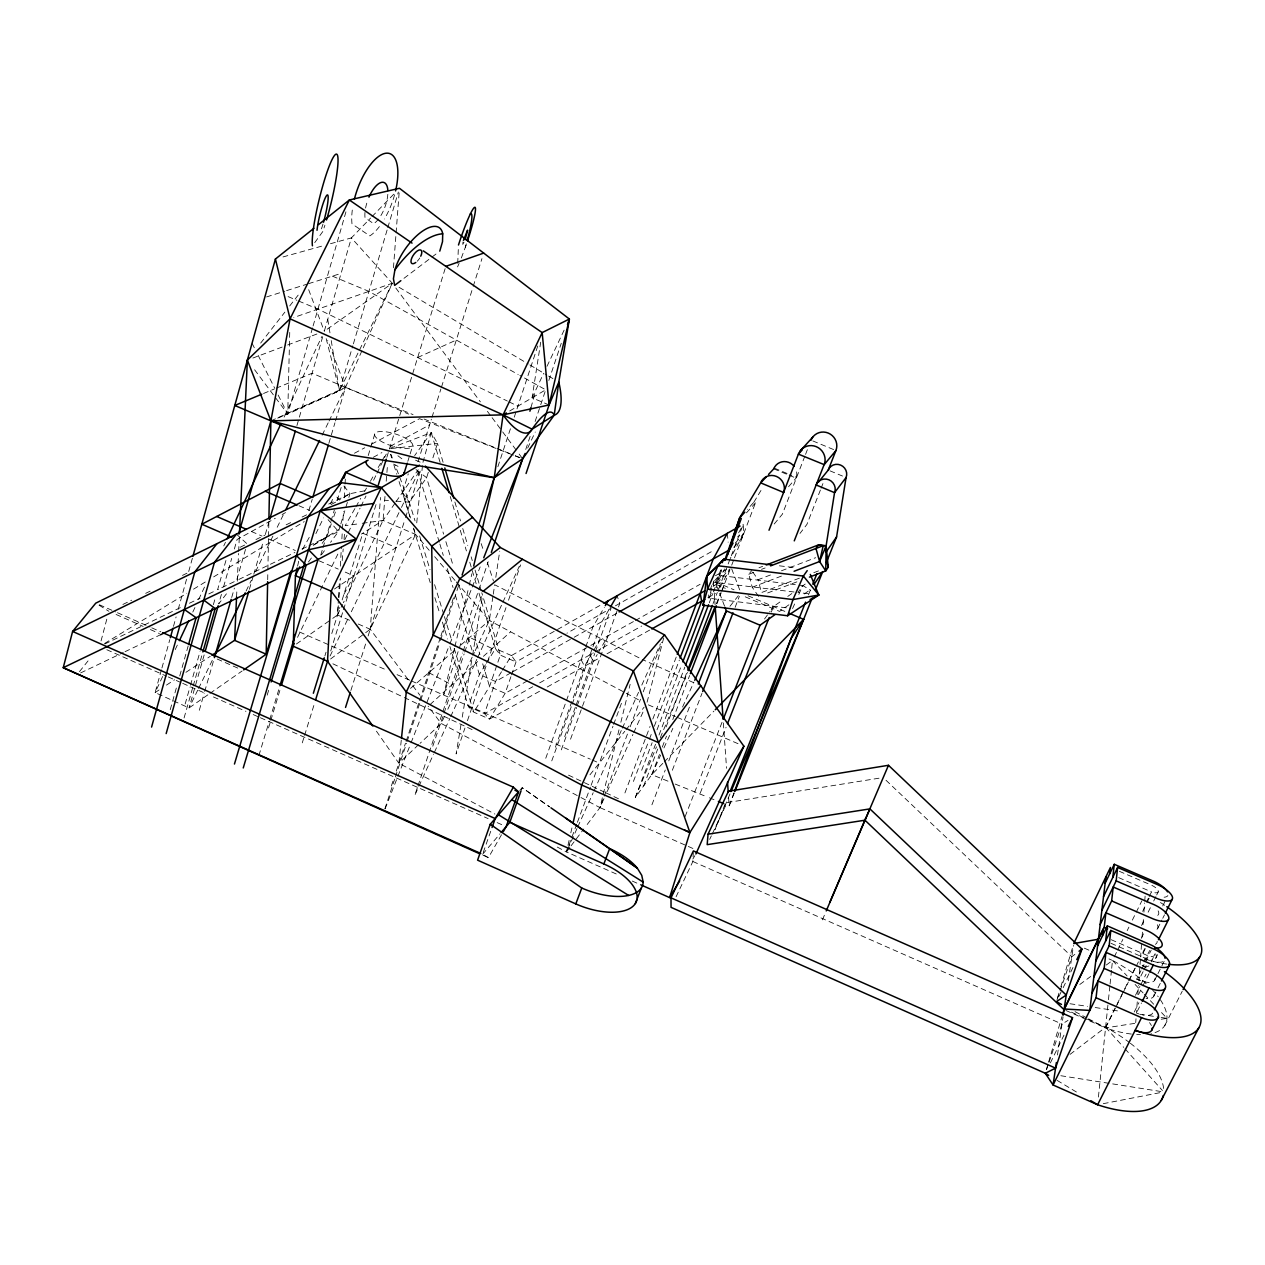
<?xml version="1.0" encoding="UTF-8"?>
<svg xmlns="http://www.w3.org/2000/svg" width="1265" height="1265" viewBox="0 0 1265 1265"><rect width="100%" height="100%" fill="white"/><g stroke="black" fill="none" stroke-linecap="round" stroke-linejoin="round"><path stroke-width="0.75" stroke-dasharray="5 3.75" d="M267.69 579.702L267.848 571.859M267.88 569.898L268.512 538.526M268.56 536.566L268.876 520.88M289.732 332.41L287.74 414.05L275.944 418.826M457.724 263.262L458.404 246.833M236.571 596.922L236.935 589.031M237.298 581.141L238.547 553.501M238.642 551.54L239.37 535.743M676.079 896.774L692.856 861.497L693.299 852.673M332.758 618.348L337.502 614.996L338.403 599.373M338.514 597.428L339.526 579.844M340.317 566.182L341.439 546.654M341.882 538.843L342.341 531.015M342.451 529.07L343.463 511.487M344.254 497.809L344.918 486.076M345.045 484.131L345.377 478.265M1135.717 1022.626L1136.002 1018.768M1137.267 1001.833L1136.429 1012.996A18.959 7.827 27.9 0 0 1143.687 1015.115M1137.804 994.448L1138.484 985.451M1140.413 959.455L1138.88 980.043A18.327 7.353 27.5 0 0 1155.008 978.398M1141.52 944.386L1140.603 956.925L1144.698 948.687M1142.058 937.144L1142.469 931.704M1143.007 924.557L1143.528 917.52M1143.924 912.16L1144.604 903.004M1144.73 901.17L1145.141 895.683M393.462 267.753L395.945 234.8M396.103 232.855L399.171 192.154M408.073 679.495L370.234 629.258L380.528 497.461M384.987 496.433L383.058 520.437L343.416 602.741M386.205 481.19L387.596 464.049M349.567 620.261L337.502 614.996L338.34 605.287M339.004 597.523L340.68 578.105M342.183 560.616L343.195 548.978M344.033 539.254L344.523 533.435M416.738 522.856L422.51 465.141M1098.415 1097.071L1108.251 1001.69M1108.456 999.73L1109.879 985.988M1110.085 984.012L1111.492 970.271M1111.698 968.31L1112.504 960.451L1108.994 958.917M401.274 740.151L398.87 763.254L494.884 814.059M1057.461 1055.01L1063.043 1016.87M1068.293 980.834L1073.463 945.429M475.213 650.684L489.334 620.514L492.986 596.068M493.271 594.186L494.678 584.778L640.485 658.559M495.801 577.314L499.722 551.192M549.089 404.958L532.075 397.811L540.693 342.198M460.966 724.877L456.112 753.94L464.935 728.055M462.247 717.129L472.272 657.073M472.604 655.128L482.613 595.072M463.022 241.963L462.753 244.43L464.508 241.33M297.591 566.119L298.888 560.411M569.076 840.45L566.451 851.93L616.245 873.973M570.815 832.813L572.571 825.175M454.483 648.518L443.762 694.564L478.186 591.641M454.926 646.589L468.777 587.118M469.22 585.205L471.908 573.693M618.996 729.826L599.958 807.608L584.936 827.468M620.862 722.252L630.144 684.318M647.079 702.202L663.999 636.754M101.042 640.96L106.924 618.696M161.414 669.865L155.105 692.572L189.054 707.941L208.33 694.517M161.936 667.983L169.81 639.6M173.479 626.365L176.104 616.909M178.207 609.351L186.603 579.085M188.706 571.511L192.375 558.276M443.098 462.294L437.5 443.382L388.814 448.806L431.239 432.598L422.7 463.227L415.568 460.191M170.222 709.712L177.084 685.314M179.741 675.921L188.185 645.877M720.718 569.993L714.472 585.932M185.164 703.988L189.956 687.132M190.477 685.25L200.06 651.522M213.374 604.67L215.509 597.175M225.929 560.49L217.627 589.68L234.847 581.378M184.073 717.967L192.66 687.796M193.197 685.915L202.321 653.863M204.155 654.954L189.054 707.941L197.688 690.231M221.422 594.392L218.719 603.864L228.253 591.467M223.573 586.834L231.669 558.434M234.373 548.978L237.061 539.523L275.311 518.286M199.301 710.282L204.171 693.362M204.709 691.481L213.88 659.524M231.701 597.475L234.405 588.083M245.521 549.374L236.571 580.556L294.903 552.473M312.55 327.856L287.74 414.05L253.142 367.815M313.088 325.975L346.642 209.405M249.395 589.3L253.237 576.081M253.791 574.183L263.12 542.053M265.302 534.494L269.698 519.377M296.927 425.546L322.702 336.727M330.497 243.718L351.385 237.899L392.292 283.265L324.283 331.24L351.385 237.899L370.613 218.039M530.92 407.646L535.048 393.383M1046.408 1069.494L1048.084 1063.818M1048.638 1061.936L1061.967 1016.57M278.158 395.06L287.74 414.05L339.479 390.759L352.809 345.756M353.378 343.89L387.248 229.518M387.802 227.653L398.349 192.027M308.834 510.712L312.202 499.375M328.853 443.351L334.94 422.826M335.51 420.96L345.487 387.359L362.438 349.678M267.184 695.149L269.445 687.607M1057.508 997.943L1060.307 988.566M1060.861 986.684L1073.179 945.429M258.898 755.521L269.145 721.588M269.714 719.706L279.375 687.654M268.56 727.913L270.251 722.283M270.821 720.402L280.466 688.476M320.725 555.129L322.433 549.5M323.002 547.619L330.386 523.172M330.956 521.291L334.355 510.016M337.202 500.608L341.171 487.452M340.238 525.797L338.514 531.474L330.56 542.353M340.823 523.916L348.286 499.343M348.855 497.461L350.01 493.682L343.416 485.444M368.21 455.574L374.993 433.31M324.868 655.95L326.022 652.218M331.778 633.559L339.842 607.421M342.151 599.958L362.755 533.229L396.056 547.555M386.837 457.329L445.264 268.212M302.272 742.855L304.011 737.226M304.596 735.36L314.479 703.466M330.734 650.937L342.926 611.548M343.511 609.667L376.638 502.648M407.82 461.314L409.56 455.764M410.145 453.914L412.453 446.529A19.955 6.23 17.6 0 0 387.454 432.045A19.955 6.23 17.6 0 0 381.176 441.343A19.955 6.23 17.6 0 0 412.453 446.529M409.986 516.863L402.46 492.433L408.279 473.869M417.972 461.757L431.381 419.189M431.982 417.308L440.884 389.035M441.469 387.153L472.636 288.246M473.205 286.396L481.949 258.645M350.879 690.516L365.743 643.49M368.115 635.963L404.942 519.441M405.527 517.575L420.929 468.841M428.313 472.272L426.605 477.696L409.275 502.173L415.031 520.911M432.899 457.835L437.5 443.382L431.239 432.598L414.635 455.621M391.375 785.945L393.842 778.513M396.293 771.097L405.48 743.235M406.097 741.369L418.968 702.375M419.585 700.51L440.331 637.655M440.947 635.821L454.325 595.293M384.892 808.762L394.775 778.845M395.392 776.979L406.508 743.314M407.124 741.448L420.107 702.17M420.723 700.304L439.872 642.32M440.489 640.454L459.021 584.351M497.872 466.738L510.617 428.187M514.254 417.181L537.925 345.471M478.818 589.775L488.211 561.692M525.75 449.455L530.747 434.543M535.111 421.498L540.092 406.587M540.724 404.721L545.705 389.81L519.915 375.452M548.82 380.496L561.28 343.242M417.324 787.747L414.825 795.226L418.082 788.079M417.956 785.881L462.516 653.025M463.148 651.159L482.012 594.945M432.788 746.208L443.43 714.851M444.062 713.001L464.113 653.973M464.729 652.139L469.742 637.37L492.038 648.566M1046.534 1069.637L1048.385 1064.165M1049.001 1062.331L1061.983 1024.065L1068.008 1020.396M467.449 720.671L486.993 663.35M487.626 661.5L505.984 607.643M508.53 600.211L520.579 564.87M1057.002 999.888L1059.469 992.693M1060.086 990.89L1071.819 956.688L1076.151 953.399M322.148 543.365L326.718 537.151L331.193 524.184M333.754 516.768L335.668 511.202M510.902 676.712L505.146 693.315L489.523 719.058L473.774 712.163L468.43 706.645L449.913 646.51M511.55 674.862L516.025 661.943L565.249 634.16M716.67 587.687L716.243 584.477L721.445 569.677M501.493 834.774L488.401 857.654L482.597 854.286L490.804 831.058M520.864 791.352L522.16 787.716L549.706 806.896M545.753 758.257L565.771 702.518M566.435 700.652L585.094 648.724M585.758 646.889L593.032 626.618L604.37 607.263M555.367 747.283L584.557 666.26L599.404 640.612M551.761 760.882L571.543 706.028M572.191 704.21L601.982 621.589L609.493 608.686M564.712 736.641L575.385 707.088M576.049 705.238L594.74 653.531M595.404 651.681L611.074 608.291L566.941 633.212M561.296 749.876L576.619 707.499M577.283 705.649L593.269 661.421L597.222 654.574M570.547 739.187L617.842 608.765M618.49 606.963L619.803 603.373L617.02 595.768M576.714 824.163L566.451 851.93L555.968 846.38M577.409 822.313L590.423 787.162M591.103 785.312L612.956 726.284M613.636 724.434L621.811 702.344M733.937 792.902L729.178 805.773L725.572 804.319M461.33 258.013L465.33 247.276A35.942 3.637 -71.4 0 0 466.453 244.05M627.44 734.111L599.958 807.608L694.327 849.1M630.176 726.774L640.485 699.213M643.237 691.86L661.785 642.256M624.926 792.949L650.036 726.426M652.835 719.042L676.554 656.203M633.433 781.438L648.739 740.99M649.435 739.139L651.522 733.621M654.305 726.268L679.352 660.061M641.687 770.259L652.139 742.697M657.009 729.842L681.392 665.548M709.95 590.233L712.037 584.73M662.813 763.364L651.775 774.654L635.299 797.503L655.539 744.247M659.018 735.06L684.839 667.114M709.27 602.836L712.748 593.649M713.444 591.814L722.157 568.902M643.664 785.913L657.689 749.07M666.102 726.98L687.132 671.715M713.081 603.563L717.302 592.51M718.662 588.937L727.486 565.755M728.166 563.969L743.282 524.279L743.836 533.356L730.205 558.608M667.983 781.169L651.775 774.654L659.476 754.462M662.291 747.109L666.481 736.103M672.79 719.564L689.615 675.494M716.923 603.879L721.129 592.858M721.841 591.024L730.348 568.697M731.692 565.186L733.795 559.683M734.491 557.849L755.458 502.885L753.877 502.221L747.409 509.336M651.918 804.793L665.264 770.021M668.774 760.882L689.836 705.997M672.347 770.259L701.98 693.362M735.139 607.327L739.361 596.337M804.856 456.159L782.371 514.191L772.662 525.861M805.552 454.388L807.608 449.059M385.098 808.841L410.303 744.69M411.014 742.855L449.186 645.719M449.913 643.885L471.513 588.905M472.224 587.071L480.147 566.91M685.124 816.589L722.584 720.908M700.225 793.123L726.078 727.28M771.318 612.054L773.484 606.568L781.422 600.938M820.4 490.045L806.88 524.469L799.986 533.419M821.111 488.227L823.246 482.787M725.066 804.145L714.915 829.634L730.205 793.392M808.477 594.882L810.644 589.427L801.33 596.021M734.285 792.981L729.178 805.773L728.624 797.883M635.299 797.503L656.503 746.777M660.298 737.716L687.575 672.49M716.354 603.642L720.908 592.763M721.667 590.945L723.944 585.521M457.582 266.899L459.084 263.341M822.408 919.861L825.46 912.698M792.586 608.576L794.926 603.263M798.832 594.408L802.737 585.553L810.754 590.281M363.245 347.875L392.292 283.265L293.78 317.515M711.309 592.953L708.953 598.219L790.641 608.339M576.982 828.607L566.451 851.93L569.914 847.344M577.789 826.804L593.19 792.728M593.997 790.941L621.542 729.952M622.348 728.166L638.556 692.287M641.798 685.108L660.425 643.853M603.974 798.674L599.958 807.608L579.022 796.507M607.184 791.542L632.927 734.427M633.718 732.641L643.379 711.23M418.905 786.292L433.579 754.114M434.401 752.327L449.897 718.378M450.704 716.591L476.81 659.381M477.617 657.594L502.078 603.974M502.901 602.187L519.219 566.435M651.775 774.654L660.694 755.078M663.935 747.947L672.853 728.371M682.578 707.009L693.932 682.072M162.647 676.475L155.105 692.572L159.975 689.362M175.202 649.641L177.717 644.264M192.802 612.07L195.316 606.71M198.652 599.547L205.357 585.236M223.779 545.895L225.455 542.321M284.087 417.102L321.784 336.617M444.489 716.354L441.169 723.453L420.027 743.361M447.81 709.254L474.375 652.455M527.679 448.079L535.253 432.029M532.075 397.811L543.681 373.302M547.002 366.297L564.411 329.533M709.681 839.391L711.341 835.88M712.163 834.125L727.106 802.579L879.238 778.165M365.664 632.69L370.234 629.258L415.584 534.399L413.876 528.928M330.086 655.982L347.922 618.838M351.322 611.77L400.61 509.194M401.464 507.423L420.154 468.524M337.502 614.996L342.562 604.496M297.528 637.354L338.862 551.983M344.823 539.665L347.369 534.415M348.207 532.676L360.051 508.214M360.905 506.474L365.98 495.991M373.586 480.257L376.132 475.023M376.97 473.268L386.284 454.056M1058.931 996.456L1062.315 989.467M1063.153 987.712L1073.352 966.666M198.558 688.46L212.393 660.124M246.09 591.04L251.276 580.414M255.609 571.559L272.892 536.139M277.209 527.284L284.119 513.116M322.148 435.192L328.204 422.779M329.058 421.008L345.487 387.359L327.714 340.301M315.886 533.64L323.555 517.907M330.371 503.897L332.932 498.647M1050.377 1062.9L1063.976 1035.134M285.115 414.477L339.479 390.759L392.292 283.265M1114.228 956.941L1116.821 951.691M1117.691 949.936L1122.861 939.421M1127.178 930.66L1128.902 927.15M1132.349 920.129L1141.836 900.854M1146.833 901.328L1148.383 898.197M1149.158 896.616L1151.482 891.904A8.412 3.099 26.6 0 0 1158.329 891.477A8.412 3.099 26.6 0 0 1151.877 885.342M1142.643 911.401L1146.074 904.443M1146.928 902.704L1149.505 897.486M1141.536 925.537L1144.825 918.864M1148.13 912.207L1151.419 905.55M1155.91 896.569L1153.585 901.265A8.396 3.131 26.6 0 0 1153.174 899.336M1156.684 895.003L1158.234 891.872M1141.267 938.33L1143.766 933.285M1162.725 905.977L1166.156 899.067M1070.048 1054.378L1105.626 1027.227L1116.11 1006.134M1116.979 1004.378L1135.353 967.472M1065.889 1010.482L1105.547 1027.907L1115.177 1008.569M1116.046 1006.814L1122.166 994.496M1123.051 992.74L1128.301 982.193M1129.171 980.438L1135.29 968.12M1136.176 966.365L1138.8 961.1M1111.239 939.721L1142.896 953.494L1145.378 948.481M1157.601 928.621L1161.902 920.019M1162.756 918.295L1164.48 914.848M1146.248 967.883A18.327 7.353 27.5 0 0 1142.216 965.448L1149.679 950.489M1139.654 980.422A18.643 7.59 27.7 0 0 1136.745 979.11L1140.935 970.682M1141.789 969.006L1151.213 950.094M1143.086 971.631L1138.88 980.043L1136.745 979.11M1143.924 969.939L1146.454 964.879M1151.118 961.874L1154.439 955.265M1135.496 995.302L1139.907 986.479M1140.793 984.723L1146.09 974.145M1155.894 957.985L1157.601 954.601M1138.547 994.527L1142.01 987.585M1142.88 985.862L1148.952 973.734M1134.215 1012.032L1138.911 1002.671M1137.267 1011.336L1141.457 1002.987M1154.597 980.343L1157.127 975.315M1157.965 973.639L1164.701 960.23A18.406 7.195 27.3 0 1 1154.692 961.653M1153.664 996.456L1157.127 989.562M1157.997 987.839L1160.606 982.668M1164.717 1025.646L1182.222 991.286M720.038 587.403L730.079 568.728M713.049 586.248L716.243 584.477L724.624 568.95M738.649 532.818L743.282 524.279M343.874 594.36L353.963 575.907L345.234 572.112M302.525 549.374L310.21 535.696M354.896 508.593L345.203 525.671L360.335 523.568M355.86 506.886L360.699 498.331M364.589 491.5L366.518 488.084M370.392 481.253L374.282 474.422M378.156 467.591L381.065 462.468M382.03 460.76L385.904 453.929M598.203 652.866L608.054 635.773M753.877 502.221L762.668 487.626M692.841 859.046L694.865 855.693M501.493 671.762L495.532 681.503L484.463 713.65L489.523 719.058L540.44 690.785M502.49 670.15L511.455 655.555L604.749 602.725M485.412 664.773L479.372 674.466L468.43 706.645L484.463 713.65L532.802 686.721M486.424 663.16L495.469 648.629L478.723 592.273M394.917 503.328L383.058 520.437L361.411 534.067M395.992 501.762L418.209 469.71M764.519 618.996L770.116 611.232M771.239 609.683L773.484 606.568M314.732 242.643L322.781 231.574A48.434 6.214 -76.4 0 0 324.899 225.249M321.468 554.782L326.022 548.567M308.439 562.024L311.87 557.359M571.068 845.811L583.782 829.002M260.669 343.084L284.862 312.139M289.701 305.956L299.378 293.575M729.968 606.315L738.365 595.704M79.458 671.652L90.1 658.338M589.949 774.812L624.768 731.328M625.985 729.81L644.17 707.119M758.589 596.4L752.216 587.229L748.785 574.247L751.758 570.547M718.931 591.514L716.243 584.477L728.529 569.93M482.597 854.286L499.96 833.888M714.599 580.809L719.2 575.417L802.737 585.553L797.915 592.479L811.197 594.091M788.569 486.725L796.618 477.443L789.771 474.581M733.732 547.381L742.191 537.672M519.757 790.467L522.16 787.716L549.342 806.706M735.408 543.001L743.836 533.356L737.558 536.898M746.445 512.863L755.458 502.885M371.989 216.631L395.344 192.533M664.204 761.957L713.903 711.136M418.604 744.674L398.87 763.254L375.088 729.257M430.005 704.605L477.68 661.532M483.42 656.345L510.586 631.804M410.508 688.397L455.115 649.973M460.966 644.929L489.334 620.514L639.616 700.383M403.978 278.316L430.448 258.234M431.998 257.048L438.228 252.32M330.576 659.002L364.146 633.828M1079.772 984.502L1090.683 976.485M1106.274 965.037L1112.504 960.451A77.987 32.511 27.4 0 1 1146.643 984.138M787.763 596.432L794.12 591.925M802.057 586.296L805.236 584.051M788.901 604.812L779.572 611.406L743.377 596.021M296.389 644.011L331.177 619.471M209.943 693.394L242.089 671.003M334.482 589.016L415.584 534.399L429.578 550.734M166.458 685.108L174.57 679.779M185.923 672.316L210.259 656.329M104.615 643.442L186.825 593.269M193.529 589.174L206.954 580.983M213.674 576.887L304.264 521.591M364.731 490.82L350.01 493.682L339.51 500.086L335.668 495.753M313.815 544.756L338.593 529.687M313.261 545.341L326.718 537.151M509.668 410.999L545.705 389.81M326.196 338.688L339.479 390.759L345.487 387.359L413.054 414.604M615.438 605.824L714.393 549.975M510.918 672.838L495.532 681.503L479.372 674.466L474.802 659.35M512.625 671.873L572.507 638.177M574.215 637.212L617.383 612.908M527.426 680.855L505.146 693.315L489.555 686.516L482.171 662.054M529.149 679.89L589.126 646.352M590.834 645.403L633.623 621.479M635.33 620.514L700.114 584.288M715.452 575.717L726.331 569.63M539.696 682.863L593.443 652.914M595.167 651.965L641.687 626.033M282.111 514.507L285.526 512.61M547.223 687.006L600.148 657.594M607.026 653.768L650.02 629.891M707.894 597.728L715.721 593.38M373.302 457.298L381.919 452.585M390.253 446.308L429.61 424.85M354.453 453.234L364.731 447.778M371.578 444.142L419.537 418.683L513.432 455.194M331.209 504.482L336.19 501.841M122.895 604.449L131.655 600.179M145.665 593.348L150.93 590.787M182.46 575.401L189.465 571.986M240.16 547.255L245.363 544.709M255.973 539.538L264.844 535.206M286.143 524.833L293.227 521.37M302.098 517.037L307.427 514.444M328.71 504.055L350.01 493.682M104.868 643.964L182.397 606.647M189.45 603.247L200.012 598.155M208.82 593.918L215.872 590.518M301.971 549.057L307.269 546.512M309.04 545.658L338.514 531.474L328.062 519.662M80.644 672.917L123.274 652.534M125.045 651.681L160.576 634.698M417.671 357.521L456.317 340.048M270.884 420.866L345.487 387.359M263.547 393.478L274.347 388.988M276.134 388.229L312.107 373.238L408.706 414.098M758.984 567.779L762.589 566.388M748.785 574.247L754.24 572.144M761.498 569.361L765.135 567.969M752.817 572.08L758.083 579.702L772.488 574.199M781.485 570.768L815.672 557.691M752.216 587.229L783.177 575.417M799.385 578.168L761.498 592.558L758.083 579.702M813.822 572.681L821.032 569.946M767.665 592.953L798.531 581.236M252.873 358.042L285.827 345.677M287.661 344.981L316.962 333.992M266.567 296.943L284.783 291.187M286.602 290.618L306.636 284.293M308.47 283.708L341.076 273.398M283.012 256.937L322.891 245.821M1103.286 1103.665L1161.839 1092.312M1088.596 1018.863L1105.547 1027.907L1136.255 1023.132M1161.207 1019.242L1166.963 1018.341L1158.993 1009.865M362.233 523.315L383.058 520.437L415.584 534.399M384.671 500.244L388.466 500.545M396.024 501.13L409.275 502.173L395.17 465.362M779.398 565.819L794.736 567.653M794.072 592.004L713.444 582.153L708.953 598.219L708.4 592.716M1069.969 1003.73L1087.426 1006.355M1095.19 1007.525L1120.41 1011.336M1139.812 1014.245L1159.214 1017.171M1161.144 1017.471L1166.963 1018.341M1060.829 1075.724L1161.792 1091.648M515.266 455.906L520.801 458.057M675.178 784.063L707.578 797.092M709.38 797.804L716.575 800.698M424.012 419.015L513.511 455.1M515.329 455.827L522.635 458.784L517.938 452.459M812.826 440.932L834.141 449.787M830.014 470.849L842.506 476.051M332.395 276.149L368.921 291.393L518.207 374.503M774.386 468.161L788.063 473.869M773.769 468.825L787.462 474.549M789.186 475.261L796.033 478.123A12.128 11.638 43.4 0 0 795.748 469.015M288.088 296.595L296.864 300.279M298.619 301.023L317.942 309.119L507.344 401.037M715.184 581.789L734.032 589.806M748.042 595.768L785.897 611.849M716.243 584.477L725.288 588.32M298.983 505.763L309.64 510.364M693.631 682.641L642.241 659.445M1119.367 871.316L1149.885 884.488M1118.687 877.641L1151.482 891.904M251.466 531.521L261.997 536.075M269.018 539.127L295.346 550.512M319.033 560.774L338.245 569.092M648.392 704.858L675.415 716.575M677.218 717.35L738.475 743.883M1111.018 943.31L1148.984 959.835M358.185 624.009L370.234 629.258M1084.311 948.149L1089.608 950.458M299.536 632.01L386.22 669.912M397.052 674.656L409.702 680.191M411.505 680.981L590.296 759.158M592.099 759.949L599.325 763.111M1071.392 1012.174L1105.626 1027.227A83.854 37.254 28.3 0 1 1128.886 1042.123M692.856 861.497L1061.983 1024.065M99.366 604.749L115.637 611.912M117.455 612.719L149.997 627.045M151.8 627.851L160.845 631.836M116.095 614.474L143.166 626.396M150.393 629.575L159.422 633.559M217.169 659.018L240.619 669.359M632.247 881.057L641.134 884.994M106.798 649.72L166.442 676.127M168.245 676.933L180.895 682.531M182.698 683.337L206.195 693.742M213.421 696.936L245.948 711.357M253.174 714.551L258.598 716.955M260.4 717.745L488.1 818.597M497.129 822.614L504.371 825.808M483.009 855.251L488.401 857.654M1142.896 953.494L1147.181 955.486A9.029 3.542 27.3 0 0 1153.822 955.992A9.029 3.542 27.3 0 0 1152.968 951.739M332.885 663.809L402.507 696.715M404.294 697.553L472.114 729.605M568.507 775.145L604.211 792.017M605.998 792.87L618.49 798.768M509.099 401.891L517.891 406.16M428.788 672.648L451.842 684.887M577.267 795.574L441.169 723.453L428.155 706.186M1075.029 1011.636L1086.904 1017.961M399.092 287.297L528.217 363.956M529.909 364.968L546.907 375.057M548.599 376.069L553.706 379.089M1057.113 1080.389L1077.369 1092.581M99.034 605.192L108.885 611.28M397.89 455.748L403.93 460.365M416.027 469.6L426.605 477.696L443.62 534.13M236.413 534.13L247.102 543.871M885.99 780.252L1071.819 956.688M1112.504 960.451L1127.115 975.979M1135.085 984.455L1143.054 992.93M1144.382 994.337L1153.68 1004.22M1105.626 1027.227L1123.699 1047.357M1124.996 1048.796L1162.44 1090.509M434.654 556.679L455.005 580.429M456.27 581.916L489.334 620.514M412.801 685.772L419.885 695.197M395.819 288.009L480.368 401.859M487.405 411.346L490.931 416.09M492.101 417.671L501.493 430.321M502.679 431.903L516.768 450.878M402.46 492.433L409.275 502.173M581.125 659.777L584.557 666.26M252.051 343.258L254.66 348.444M258.139 355.354L274.679 388.149M589.996 654.843L593.269 661.421M719.611 593.269L725.019 607.342M390.932 454.325L392.34 458.009M731.692 568.855L740.768 592.668M308.676 289.701L324.283 331.24M481.174 543.602L483.641 551.081M487.325 562.324L493.461 581.03M390.521 454.261L391.66 457.898M393.937 465.172L396.767 474.249M399.044 481.522L410.445 517.986M413.449 528.138L430.242 582.627M434.86 597.649L439.493 612.687M442.386 622.08L447.604 638.999M419.632 535.917L430.005 569.661M434.607 584.667L443.825 614.664M444.395 616.545L451.89 640.912M454.182 648.423L473.774 712.163L489.555 686.516L500.308 655.128L481.807 592.747M417.545 470.39L439.287 542.195M439.872 544.077L443.303 555.414M447.304 568.649L453.044 587.545M455.321 595.103L472.509 651.791M445.881 541.657L453.25 566.103M458.926 584.92L479.909 654.527M431.239 432.598L440.173 462.658M450.229 496.465L459.733 528.406M460.286 530.288L466.421 550.939M469.774 562.213L476.478 584.762M454.878 501.999L460.492 520.895M462.737 528.47L467.781 545.484M471.149 556.821L472.272 560.601M475.071 570.056L481.238 590.85M327.746 319.349L329.959 332.853M331.24 340.57L339.479 390.759M727.312 533.324L728.15 542.211M713.428 581.046L714.124 590.913M714.251 592.874L715.089 604.702M723.374 722.979L726.553 768.314M1130.309 1043.214A83.854 37.254 28.3 0 1 1163.642 1088.754M1149.49 1022.642A19.307 8.096 28.1 0 1 1151.371 1025.551M1148.857 965.922A9.013 3.574 27.4 0 1 1146.185 966.381M1144.303 966.081A9.013 3.574 27.4 0 1 1142.216 965.448M1146.564 960.293A9.013 3.574 27.4 0 0 1144.746 958.997A17.884 7.021 27.2 0 0 1148.652 959.803M1152.684 1013.107A18.959 7.827 27.9 0 1 1144.999 1015.305M1153.316 961.305A18.406 7.195 27.3 0 1 1150.438 960.388M1154.075 994.448A18.643 7.59 27.7 0 1 1146.106 998.528M1166.646 964.072A79.094 30.392 26.8 0 1 1144.287 958.823M1160.464 902.546A79.094 30.392 26.8 0 1 1165.207 905.661M1160.321 999.682A77.987 32.511 27.4 0 1 1151.024 1033.679M1140.556 1034.644A77.987 32.511 27.4 0 1 1136.713 1034.533M1131.384 1034.058A77.987 32.511 27.4 0 1 1105.547 1027.907M1151.925 989.325A77.987 32.511 27.4 0 1 1158.234 996.757M1167.864 895.604A17.109 6.293 26.6 0 1 1164.116 897.217M1157.301 924.731A17.315 6.61 26.9 0 1 1153.775 930.376M1158.123 910.832A17.046 6.42 26.7 0 1 1154.66 916.287M1157.159 941.286A17.599 6.815 27.1 0 1 1155.309 944.307M1155.593 953.842A17.884 7.021 27.2 0 1 1151.941 959.882M393.621 464.097A19.845 6.467 17.5 0 1 400.942 468.414M466.295 243.86A55.375 5.661 -71.4 0 1 465.33 247.276M322.986 224.063A21.189 2.72 -76.3 0 1 321.357 229.06M394.585 194.794A44.781 18.564 -70.4 0 1 384.449 219.003M379.389 226.593A44.781 18.564 -70.4 0 1 369.839 235.891L352.002 223.905A44.781 18.564 -70.4 0 1 352.587 207.982M387.817 194.351A22.375 9.235 -70.3 0 1 379.437 217.833M378.504 219.082A22.375 9.235 -70.3 0 1 373.665 223.684L365.016 217.691A22.375 9.235 -70.3 0 1 365.285 209.784M365.585 208.045A22.375 9.235 -70.3 0 1 367.577 200.74M419.774 257.997A8.096 3.479 -55.2 0 1 417.213 261.238M511.455 655.555L495.469 648.629L500.308 655.128L516.025 661.943L511.455 655.555"/><path stroke-width="1.5" d="M766.211 564.996L818.55 544.883L826.124 545.768L825.76 570.91L809.426 577.109M267.642 581.663L266.188 654.226L243.686 669.897M268.907 518.919L270.884 420.866L290.065 318.812L349.346 199.997L399.471 188.279L569.376 319.033L558.798 382.109A55.866 19.339 65.6 0 1 554.197 415.189L522.635 458.784L483.752 557.754M400.863 280.672L394.648 285.4L393.431 278.774L394.901 269.856A36.938 15.797 -55.2 0 1 420.771 232.381A36.938 15.797 -55.2 0 1 442.718 233.851L442.513 241.662L439.777 251.15M372.827 726.031L327.524 661.279L293.211 646.241L295.425 575.638L297.149 568.032M236.571 596.922L234.594 640.343L211.888 655.27M239.449 533.767L247.371 360.098L290.065 318.812L275.422 259.04L313.926 228.285M327.524 661.279L331.24 591.198L381.287 487.626L419.395 465.172M293.211 646.241L294.144 634.556M1063.296 1015.068L1066.221 995.065L1081.907 949.019L888.473 765.293L728.466 791.226L708.052 834.188L707.182 844.64L864.96 820.21L1064.086 1009.691L1104.203 927.292L1105.895 912.777L1145.442 929.917A17.931 6.942 27.1 0 1 1161.523 942.077A17.931 6.942 27.1 0 1 1154.597 947.896M401.479 738.222L406.286 692.034L459.796 578.722L500.276 547.476L664.536 634.904L743.883 746.224L695.876 854.017M1109.136 945.856L1110.797 930.408L1152.099 948.339A18.754 7.353 27.4 0 1 1169.682 963.582A18.754 7.353 27.4 0 1 1153.301 965.069L1109.136 945.856L1093.83 977.086M1116.173 880.867L1117.628 867.442L1156.131 884.045A17.425 6.404 26.6 0 1 1172.56 898.166A17.425 6.404 26.6 0 1 1155.277 897.739L1116.173 880.867L1101.878 910.357M1104.155 968.421L1105.942 952.355L1147.845 970.619A19.054 7.653 27.7 0 1 1165.666 986.289A19.054 7.653 27.7 0 1 1148.999 987.997L1104.155 968.421L1091.853 993.468M1111.65 900.917L1113.2 887.002L1152.241 903.874A17.678 6.641 26.8 0 1 1168.876 918.374A17.678 6.641 26.8 0 1 1151.308 918.09L1111.65 900.917L1100.155 924.573M1105.642 940.97L1107.334 925.885L1152.178 945.493A18.406 7.195 27.3 0 1 1165.097 958.332M1112.789 877.436L1114.275 864.295L1152.13 880.598A17.109 6.293 26.6 0 1 1167.532 891.888M1102.447 935.894L1103.301 928.684L1064.181 1009.011L1062.521 1014.688M1109.705 873.767L1110.433 867.474L1073.748 943.548L1098.399 939.231M1096.043 997.753L1097.988 980.976L1140.477 999.556A19.355 8.001 28 0 1 1158.487 1015.716A19.355 8.001 28 0 1 1141.52 1017.677L1096.043 997.753L1053.081 1084.99L1097.625 1104.756A83.854 37.254 28.3 0 0 1163.247 1095.553M1105.91 876.851L1089.813 1010.419L1064.181 1009.011M810.296 574.421L818.787 595.024L787.636 615.77L703.055 605.239L706.74 576.223L723.77 559.162L771.729 564.902M462.12 575.006L494.236 477.759L532.122 429.183L554.197 415.189L558.798 382.109L549.089 404.958L526.05 473.505M473.695 566.008L494.236 477.759L503.091 414.857L542.179 332.6L569.376 319.033L549.089 404.958L503.091 414.857L270.884 420.866L247.371 360.098M1056.37 1062.505L1053.081 1084.99L1045.301 1073.273L671.051 907.353L671.003 897.834L693.394 850.918L1072.53 1017.661L1055.548 1068.134L1045.301 1073.273L1048.669 1075.313M825.365 550.56L834.552 492.654L846.079 477.538A9.693 9.361 38.3 0 0 840.608 465.077A9.693 9.361 38.3 0 0 828.227 470.106L818.566 481.997M826.361 562.514L836.576 536.945L846.079 477.538M794.104 571.258L819.594 561.534L823.215 545.674L826.124 545.768L828.259 567.21L825.76 570.91L819.594 561.534L815.988 548.457L818.55 544.883L823.215 545.674L770.591 565.882M573.013 823.262L581.758 785.043L633.401 671.035L664.536 634.904M170.332 637.718L172.957 628.262M192.897 556.379L275.422 259.04M703.055 605.239L707.546 589.063L718.014 565.771L723.77 559.162L722.189 562.704M151.579 727.075L194.826 571.891L216.947 543.681M188.722 644.011L196.107 617.715L184.358 609.477M166.158 733.589L214.449 562.34L236.413 534.13M200.597 649.641L212.314 608.418M202.859 651.965L215.208 608.591L203.791 600.132M205.23 651.175L218.181 605.745M238.674 533.862L270.884 420.866L494.236 477.759L522.635 458.784L525.165 453.423M214.433 657.642L231.163 599.357M248.857 591.198L234.594 640.343L266.188 654.226L290.871 571.132M269.698 519.377L295.298 431.159M529.893 411.204L530.92 407.646M463.433 240.397L467.607 230.151L465.156 239.67M328.299 445.217L312.755 497.493L280.118 483.451L201.831 524.232L231.78 537.23M234.452 764.044L307.964 516.768L329.28 488.559M243.244 767.966L320.219 510.807L341.218 482.692L381.287 487.626L459.796 578.722L633.465 671.051L689.899 832.512L669.596 897.597L641.134 884.994M271.137 681.946L306.162 565.123L296.421 555.588M279.945 685.757L318.068 559.43L356.382 539.175L320.219 510.807L72.611 631.456L63.25 667.683L479.435 853.654M281.605 684.713L294.081 643.411M344.001 478.043L345.709 472.398L368.131 460.128M313.341 693.267L324.283 657.816M378.33 484.906L386.284 459.163M315.633 699.719L327.825 660.314M403.772 474.249L407.251 463.164M345.535 707.435L350.294 692.398M727.691 554.323L739.645 517.875L760.692 482.866L765.926 477.253M787.636 615.77L792.981 599.563L803.37 576.065L807.212 570.626M491.342 552.346L522.635 458.784M567.511 324.615L569.376 319.033M724.687 560.427L739.645 517.875L744.832 512.183M162.647 632.626L513.384 787.178L518.555 791.858L490.251 824.242L477.585 860.168L575.796 903.906A49.635 23.814 20.5 0 0 637.007 899.162M492.053 827.5L495.216 818.566L513.384 787.178M501.209 832.433L509.827 822.313L520.864 791.352M734.617 791.068L791.099 638.461L803.639 619.391L789.439 613.351M575.796 903.906L581.774 888.014A49.794 23.513 20.5 0 0 643.173 882.1L641.75 875.333L637.291 868.122A49.794 23.513 20.5 0 0 609.667 848.625L565.914 818.17M677.249 654.353L713.254 558.956L727.312 533.324M680.048 658.227L701.616 601.223L700.272 593.38M637.149 897.581A49.635 23.814 20.5 0 0 603.864 863.948L609.667 848.625L637.291 868.122L550.939 807.813M682.784 661.88L704.368 604.923M685.535 665.279L708.558 604.67M725.62 559.794L741.29 518.555L739.645 517.875M687.844 669.865L712.385 605.397M690.311 673.66L716.227 605.714M698.264 684.049L726.363 610.869L725.019 607.342M702.676 691.544L733.02 612.813M769.009 530.241L798.389 454.135L802.31 449.834M635.33 903.542L641.371 887.967M723.311 719.058L760.044 625.21L775.066 614.584M794.262 540.867L824.037 464.824L835.928 450.53A13.52 13.093 42.8 0 0 828.275 433.089A13.52 13.093 42.8 0 0 811.039 440.188M727.517 723.627L769.167 617.541M828.227 470.106L835.928 450.53M730.158 791.4L805.584 602.14M812.747 584.145L816.953 573.598M735.012 791.147L812.114 598.171M815.64 589.332L822.709 571.654L813.933 584.572M819.594 561.534L826.124 545.768M688.334 670.671L714.851 607.263M730.98 791.574L803.639 619.391L715.278 709.728M826.235 910.911L888.473 765.293M829.903 902.087L865.497 818.724M864.96 820.21L869.909 808.888L1066.221 995.065L1056.386 1001.69L1061.477 1004.394M694.738 680.301L726.363 610.869L760.044 625.21M179.393 640.691L188.612 621.02M227.131 538.732L280.735 424.265M1105.151 883.207L1114.275 864.295M1103.539 896.569L1117.628 867.442M1076.768 959.613L1081.907 949.019L1079.029 951.217M214.117 656.582L245.236 592.811M285.858 509.574L319.555 440.505M299.694 566.894L295.425 575.638L331.24 591.198L406.286 692.034L581.758 785.043L689.899 832.512L743.883 746.224M339.747 484.653L345.709 472.398L381.287 487.626L320.219 510.807L373.634 503.47M1097.593 945.872L1107.334 925.885M1095.743 961.226L1110.797 930.408M1068.245 1026.405L1072.53 1017.661M1165.334 913.124L1172.196 899.336M1158.44 939.721L1168.496 919.592M1149.822 972.01L1153.301 965.069M1142.295 1001.327L1148.999 987.997M1141.52 1017.677L1097.625 1104.756L1090.873 1100.692M1161.476 980.96L1169.287 965.448M1154.36 1009.786L1165.271 988.234M1151.688 1030.311L1158.06 1017.756M1183.091 989.578L1199.742 956.941M1161.286 1100.392L1198.841 1027.781M733.083 543.065L729.383 549.895L619.107 611.96M338.988 484.384L345.709 472.398M503.359 831.516L506.174 826.614L518.555 791.858L514.934 790.261M610.442 607.074L617.02 595.768M605.303 605.635L608.133 600.796M669.596 897.597L679.7 880.835M825.934 552.22L836.576 536.945M700.747 685.709L658.464 742.571L610.457 721.698L433.168 635.093L431.697 546.116L472.588 517.401M800.255 450.878L812.699 437.2M768.535 474.438L774.386 468.161M483.262 591.198L522.477 559.288M318.543 224.601L349.346 199.997L412.058 243.117M506.38 412.928L503.091 414.857L290.065 318.812M604.749 602.725L740.088 526.082M645.134 624.104L705.064 590.708M651.744 628.926L704.747 599.484M810.043 599.531L818.787 595.024L803.37 576.065L718.014 565.771L706.74 576.223L707.546 589.063L792.981 599.563L818.787 595.024M341.218 482.692L95.761 603.152L72.611 631.456L495.216 818.566M356.382 539.175L308.549 549.769L63.25 667.683L480.795 853.48M160.576 634.698L318.068 559.43L308.549 549.769M261.76 394.221L234.784 405.464L351.022 455.052L494.236 477.759M445.833 266.346L483.704 253.095M708.052 834.188L869.909 808.888M718.378 801.425L723.786 803.591M798.389 454.135L824.195 464.634A13.947 13.456 42.5 0 0 816.289 446.672A13.947 13.456 42.5 0 0 798.563 453.961M265.191 491.231L297.196 505.004M216.71 516.468L246.248 529.26M1104.203 927.292L1107.697 928.81M509.827 822.313L603.864 863.948M671.003 897.834L1055.548 1068.134M684.539 829.982L689.899 832.512M532.122 429.183L503.091 414.857A50.347 18.153 65.6 0 0 532.122 429.183A74.192 15.971 -67.2 0 1 554.197 415.189M498.505 814.786L628.673 895.446M511.756 799.622L643.173 882.1M423.316 250.865L542.179 332.6L549.089 404.958M490.251 824.242L581.774 888.014M425.325 466.073L500.276 547.476M441.849 468.287L449.107 492.718M444.79 467.955L453.755 498.22M826.725 561.644L828.259 567.21M715.215 606.678L723.106 719.042M727.517 782.118L728.213 791.969M1152.115 1028.176A19.307 8.096 28.1 0 1 1135.148 1030.311A85.135 34.898 27.6 0 0 1199.426 1026.721A85.135 34.898 27.6 0 0 1164.401 971.647M1166.773 906.72A79.094 30.392 26.8 0 1 1168.481 964.294M404.088 472.588A19.845 6.467 17.5 0 1 383.706 474.075A19.845 6.467 17.5 0 1 366.502 461.14M773.769 468.825A12.128 11.638 43.4 0 1 794.12 466.311M458.483 245.015A35.942 3.637 -71.4 0 1 474.565 207.365A35.942 3.637 -71.4 0 1 467.56 240.745M470.327 213.959A55.375 5.661 -71.4 0 1 467.212 240.556M394.901 269.856A62.333 26.249 -54.8 0 1 442.718 233.851M312.423 245.805A48.434 6.214 -76.4 0 1 323.049 184.832A48.434 6.214 -76.4 0 1 337.929 157.572A48.434 6.214 -76.4 0 1 326.528 219.984M317.025 230.277A21.189 2.72 -76.3 0 1 323.128 203.444A21.189 2.72 -76.3 0 1 328.173 197.214A21.189 2.72 -76.3 0 1 323.524 222.245M354.437 198.937A44.781 18.564 -70.4 0 1 385.224 153.35A44.781 18.564 -70.4 0 1 395.581 190.92M368.969 197.182A22.375 9.235 -70.3 0 1 380.781 182.587A22.375 9.235 -70.3 0 1 387.865 190.525M415.79 262.472A8.096 3.479 -55.2 0 1 411.188 259.784A8.096 3.479 -55.2 0 1 418.826 250.122A8.096 3.479 -55.2 0 1 420.755 256.194M834.552 492.654L816.146 484.969A9.994 9.63 38.3 0 1 828.891 479.799A9.994 9.63 38.3 0 1 834.552 492.654M783.604 492.464L760.692 482.866A12.492 11.938 43.1 0 1 776.457 476.431A12.492 11.938 43.1 0 1 783.604 492.464"/></g></svg>
